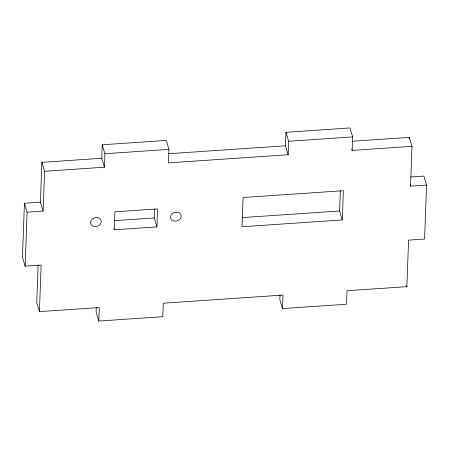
<?xml version="1.0" encoding="UTF-8"?>
<svg xmlns="http://www.w3.org/2000/svg" width="449" height="449" viewBox="0 0 449 449"><rect width="100%" height="100%" fill="white"/><g stroke="black" fill="none" stroke-linecap="round" stroke-linejoin="round"><path stroke-width="0.67" d="M24.431 203.223L27.114 212.181L43.115 211.092L40.427 202.14L24.431 203.223L22.45 257.198L25.138 266.156L41.134 265.067L39.428 311.623L99.291 307.554L98.797 321.052L162.791 316.702L163.284 303.21L283.01 295.077L282.516 308.575L346.51 304.226L347.004 290.733L406.867 286.67L408.573 240.114L424.569 239.031L426.55 185.055L423.862 176.098L410.644 176.996M25.138 266.156L27.114 212.181M38.12 265.146L36.739 302.665L39.428 311.623M40.427 202.14L41.886 162.33L101.743 158.267L104.437 167.219L44.574 171.282L41.886 162.33M43.115 211.092L44.574 171.282M96.282 307.374L96.108 312.094L98.797 321.052M101.743 158.267L102.243 144.774L166.237 140.425L168.925 149.382L168.431 162.875L288.157 154.742L288.651 141.25L285.962 132.298L349.956 127.948L352.645 136.906L352.151 150.398L412.014 146.335L410.549 186.139L426.55 185.055M104.437 167.219L104.931 153.726L102.243 144.774M114.242 229.815L114.905 211.827L157.565 208.925L156.909 226.919L114.242 229.815L113.861 228.535M156.909 226.919L154.22 217.967L154.551 208.97M280.002 294.898L279.828 299.618L282.516 308.575M288.157 154.742L285.469 145.79L285.962 132.298M342.284 219.937L343.356 190.702L243.1 197.509L242.028 226.745L342.284 219.937L339.596 210.985L340.336 190.797M409.275 138.775L409.325 137.377L352.246 141.255M104.931 153.726L168.925 149.382M288.651 141.25L352.645 136.906M168.521 153.732L285.469 145.79M114.355 220.672L154.22 217.967M242.123 217.608L339.596 210.985M409.325 137.377L412.014 146.335M410.167 184.859L410.549 186.139M406.48 285.39L406.867 286.67M351.763 149.119L352.151 150.398M93.386 218.377L92.253 219.163A5.41 4.423 -16.7 0 0 92.023 225.527A5.41 4.423 -16.7 0 0 99.56 225.011A5.41 4.423 -16.7 0 0 99.796 218.652L98.718 218.012A5.41 4.423 -16.7 0 0 93.386 218.377M176.446 212.141L175.054 212.31A5.41 4.423 -16.7 0 0 170.861 218.601A5.41 4.423 -16.7 0 0 178.5 220.33A5.41 4.423 -16.7 0 0 180.038 213.438L179.028 212.725L176.446 212.141"/></g></svg>
